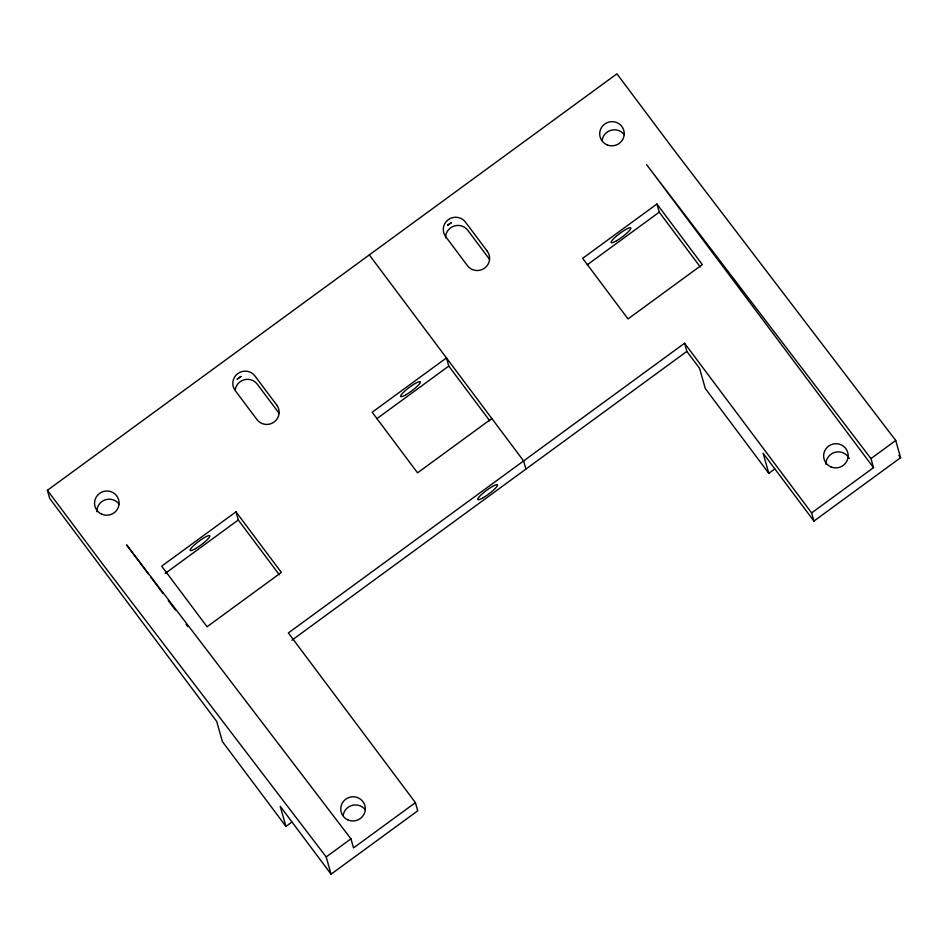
<?xml version="1.0" encoding="UTF-8"?>
<svg xmlns="http://www.w3.org/2000/svg" width="948" height="948" viewBox="0 0 948 948"><rect width="100%" height="100%" fill="white"/><g stroke="black" fill="none" stroke-linecap="round" stroke-linejoin="round"><path stroke-width="1.42" d="M291.877 822.094L285.941 826.431L222.401 741.597L216.713 721.464L49.711 498.458L47.4 490.294L616.935 73.826L671.385 146.549L895.73 440.476L900.6 457.706L813.929 521.08L763.104 453.203L768.804 473.336L774.741 468.999M235.981 511.837L161.693 566.157L207.067 626.758L281.355 572.426L235.981 511.837L238.292 519.99L279.305 574.761M656.94 204.01L582.653 258.33L628.026 318.931L702.314 264.611L656.94 204.01L659.239 212.174L700.264 266.945M165.177 573.457L238.292 519.99M376.842 418.684L448.771 366.082L446.461 357.917L372.173 412.238L417.547 472.839L491.834 418.518M587.322 264.765L659.239 212.174M813.929 521.08L811.618 512.915L684.563 343.235L288.358 632.956L415.425 802.636L417.736 810.801L331.065 874.175L280.241 806.298L285.941 826.431M291.866 640.244L686.862 351.4L684.563 343.235M331.065 874.175L326.195 856.945L350.95 838.838L126.617 544.91L148.777 574.5M811.618 512.915L873.523 467.648L870.963 458.583L895.73 440.476M415.425 802.636L353.521 847.903L350.95 838.838M870.963 458.583L646.631 164.656L873.523 467.648M326.195 856.945L101.851 563.017L47.4 490.294M898.846 455.36L900.6 457.706M686.862 351.4L699.577 368.369L705.276 388.502L768.804 473.336M489.559 259.349L467.767 230.269A12.3 12.087 -15.8 0 0 445.584 237.877M369.305 254.905L523.604 460.941L525.915 469.094M448.771 366.082L489.784 420.853M279.079 413.269L257.287 384.177A12.3 12.087 -15.8 0 0 235.246 389.687M150.554 576.87L162.961 593.436M168.282 600.534L175.368 610.002M185.998 624.211L187.775 626.569M825.933 464.319A12.3 12.087 -15.8 0 1 849.218 458.488M343.2 815.304A12.3 12.087 -15.8 0 1 365.253 809.793M602.146 140.15A12.3 12.087 -15.8 0 1 624.187 134.652M96.85 511.647A12.3 12.087 -15.8 0 1 119.033 504.04M237.249 379.058L240.958 376.463L237.249 379.058M447.729 225.15L451.438 222.543L447.729 225.15M487.248 251.184L465.468 222.105A12.3 12.087 -15.8 0 0 448.297 219.652A12.3 12.087 -15.8 0 0 445.655 236.585L467.435 265.677A12.3 12.087 -15.8 0 0 484.606 268.13A12.3 12.087 -15.8 0 0 487.248 251.184M276.769 405.104L254.988 376.012A12.3 12.087 -15.8 0 0 237.818 373.559A12.3 12.087 -15.8 0 0 235.175 390.505L256.955 419.585A12.3 12.087 -15.8 0 0 274.126 422.038A12.3 12.087 -15.8 0 0 276.769 405.104M830.946 466.902A12.3 12.087 -15.8 0 0 848.105 454.353A12.3 12.087 -15.8 0 0 828.635 446.081A12.3 12.087 -15.8 0 0 830.946 466.902M607.016 144.843A12.3 12.087 -15.8 0 0 624.175 132.305A12.3 12.087 -15.8 0 0 604.706 124.034A12.3 12.087 -15.8 0 0 607.016 144.843M101.874 514.243A12.3 12.087 -15.8 0 0 119.033 501.693A12.3 12.087 -15.8 0 0 99.564 493.422A12.3 12.087 -15.8 0 0 101.874 514.243M348.082 819.996A12.3 12.087 -15.8 0 0 365.241 807.447A12.3 12.087 -15.8 0 0 345.771 799.176A12.3 12.087 -15.8 0 0 348.082 819.996M483.196 497.688A12.3 2.121 -36.8 0 0 497.522 484.938A12.3 2.121 -36.8 0 0 482.129 493.92A12.3 2.121 -36.8 0 0 483.196 497.688M616.532 240.756A12.3 2.121 -36.8 0 0 630.847 228.006A12.3 2.121 -36.8 0 0 615.465 236.988A12.3 2.121 -36.8 0 0 616.532 240.756M195.572 548.584A12.3 2.121 -36.8 0 0 209.887 535.833A12.3 2.121 -36.8 0 0 194.506 544.816A12.3 2.121 -36.8 0 0 195.572 548.584M406.052 394.664A12.3 2.121 -36.8 0 0 420.367 381.914A12.3 2.121 -36.8 0 0 404.986 390.896A12.3 2.121 -36.8 0 0 406.052 394.664"/></g></svg>
